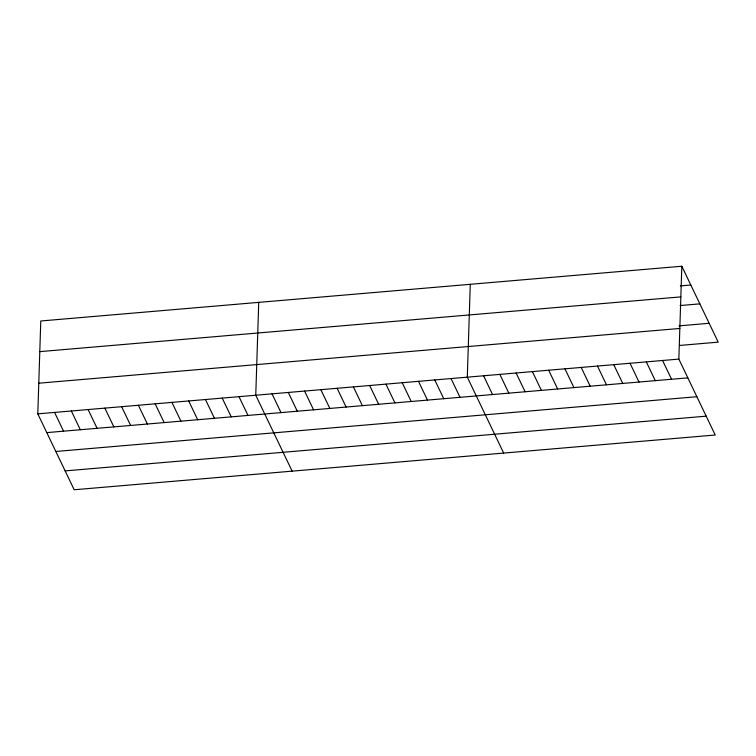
<?xml version="1.0" encoding="UTF-8"?>
<svg xmlns="http://www.w3.org/2000/svg" width="756" height="756" viewBox="0 0 756 756"><rect width="100%" height="100%" fill="white"/><g stroke="black" fill="none" stroke-linecap="round" stroke-linejoin="round"><path stroke-width="1.13" d="M681.827 266.235L678.85 359.1L715.223 435.012L74.173 489.765L37.8 413.853L40.777 320.988L681.827 266.235L718.2 342.147L679.842 345.426M258.732 302.372L255.755 395.237L292.128 471.149M470.279 284.303L467.302 377.168L503.676 453.08M680.362 285.9L690.823 285.003M39.794 351.635L680.844 296.881M680.098 305.547L699.858 303.865M678.945 325.874L709.166 323.294M38.783 383.207L679.833 328.454M37.8 413.853L678.85 359.1M46.787 432.612L687.837 377.868M55.821 451.474L696.881 396.72M65.139 470.903L706.189 416.159M662.577 360.489L671.564 379.257M646.304 361.878L655.291 380.646M630.032 363.277L639.018 382.035M613.759 364.666L622.746 383.424M597.486 366.055L606.473 384.813M581.213 367.444L590.2 386.203M564.94 368.834L573.927 387.592M548.667 370.223L557.654 388.981M532.394 371.612L541.381 390.37M516.121 373.001L525.108 391.759M499.848 374.39L508.835 393.158M483.575 375.779L492.562 394.547M451.03 378.558L460.026 397.325M434.757 379.947L443.753 398.714M418.484 381.336L427.48 400.104M402.211 382.725L411.207 401.493M385.938 384.114L394.934 402.882M369.665 385.503L378.661 404.271M353.392 386.902L362.389 405.66M337.119 388.291L346.116 407.049M320.846 389.68L329.843 408.438M304.573 391.069L313.57 409.828M288.301 392.459L297.297 411.217M272.028 393.848L281.024 412.606M238.99 396.664L247.977 415.431M222.226 398.1L231.213 416.858M205.462 399.527L214.449 418.295M188.698 400.964L197.685 419.731M171.924 402.39L180.92 421.158M155.16 403.827L164.156 422.595M138.395 405.263L147.382 424.021M121.631 406.69L130.618 425.458M104.867 408.127L113.854 426.885M88.102 409.554L97.089 428.321M71.329 410.99L80.325 429.748M54.564 412.417L63.551 431.185"/></g></svg>
